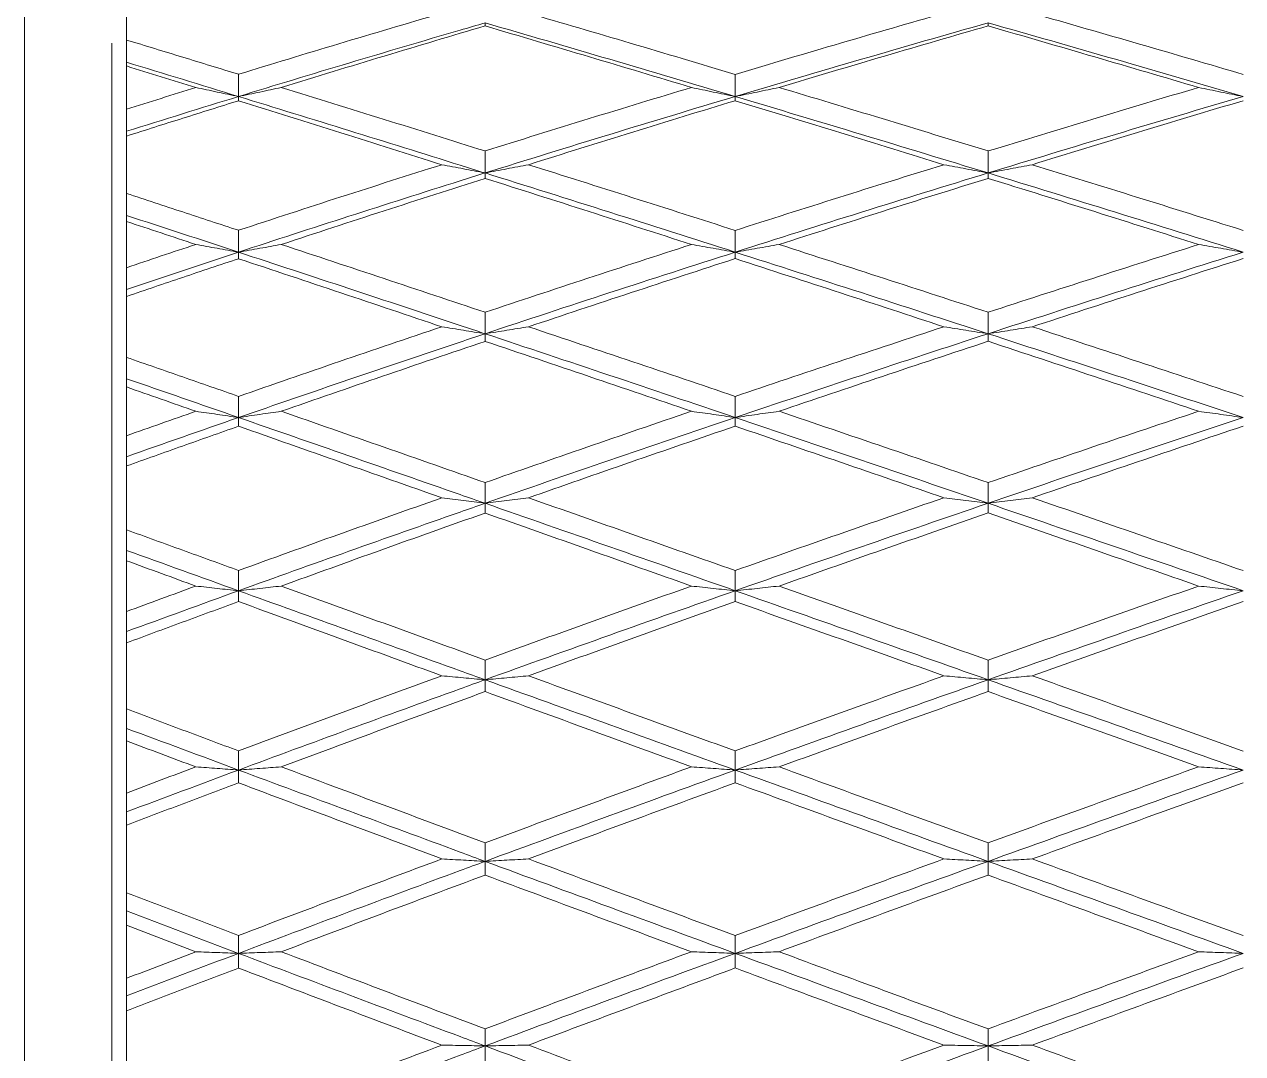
# Model space of a CAD drawing. Extents: x 6453 to 7582, y 0 to 827.
# Drawn here: x 6857.19 to 6869.11, y 218.1 to 228.17 of the extents above; entities that cross this region are included whole.
import ezdxf

# ---------------------------------------------------------------- set-up
doc = ezdxf.new("R2010")
doc.units = 0
doc.header["$LTSCALE"] = 30
doc.header["$MEASUREMENT"] = 0
doc.linetypes.add('CENTER', pattern=[2, 1.25, -0.25, 0.25, -0.25])
doc.layers.add('1', color=7, linetype='CONTINUOUS')
doc.layers.add('DEF_LAYER_ASSEM_MEMBER', color=7, linetype='CONTINUOUS')

msp = doc.modelspace()

# ---------------------------------------------------------------- linework, layer by layer
at = {"layer": '1', "color": 7, "linetype": 'Continuous', "lineweight": 18}
for p, q in [((6857.186, 199.763), (6857.186, 234.763)), ((6858.186, 234.763), (6858.186, 199.763)), ((6858.186, 228.014), (6858.186, 228.535)), ((6858.186, 227.337), (6858.186, 227.76)), ((6858.186, 226.512), (6858.186, 227.074)), ((6858.186, 225.786), (6858.186, 226.238)), ((6858.186, 224.908), (6858.186, 225.505)), ((6858.186, 224.142), (6858.186, 224.619)), ((6858.186, 223.221), (6858.186, 223.846)), ((6858.186, 222.422), (6858.186, 222.919)), ((6858.186, 221.468), (6858.186, 222.115)), ((6858.186, 220.646), (6858.186, 221.157)), ((6858.186, 219.67), (6858.186, 220.331)), ((6858.186, 218.833), (6858.186, 219.352)), ((6858.186, 217.845), (6858.186, 218.513))]:
    msp.add_line(p, q, dxfattribs=at)
msp.add_rational_spline([(6857.186, 199.463), (6857.186, 199.464), (6857.186, 217.264), (6857.186, 235.063), (6857.186, 235.063)], [1, 0.707115444156, 1, 0.707115444156, 1], degree=2, knots=[0, 0, 0, 0.5, 0.5, 1, 1, 1], dxfattribs=at)
for points in [[(6859.282, 227.679), (6859.605, 227.778), (6860.259, 227.977), (6860.931, 228.176), (6861.272, 228.276)], [(6862.12, 228.276), (6862.446, 228.181), (6863.111, 227.986), (6863.795, 227.782), (6864.143, 227.678)], [(6864.143, 227.678), (6864.49, 227.782), (6865.178, 227.985), (6865.852, 228.181), (6866.186, 228.276)], [(6867.051, 228.276), (6867.405, 228.175), (6868.104, 227.974), (6868.781, 227.776), (6869.114, 227.678)], [(6861.695, 228.152), (6861.37, 228.056), (6860.712, 227.86), (6860.04, 227.654), (6859.7, 227.55)], [(6861.695, 228.152), (6861.695, 228.157), (6861.695, 228.167), (6861.695, 228.177), (6861.695, 228.182)], [(6864.143, 227.461), (6863.322, 227.706), (6862.506, 227.947), (6861.695, 228.182)], [(6863.715, 227.55), (6863.386, 227.649), (6862.721, 227.848), (6862.04, 228.05), (6861.695, 228.152)], [(6866.618, 228.182), (6865.789, 227.947), (6864.964, 227.706), (6864.143, 227.461)], [(6866.618, 228.152), (6866.284, 228.056), (6865.609, 227.859), (6864.92, 227.654), (6864.572, 227.55)], [(6866.618, 228.182), (6866.618, 228.177), (6866.618, 228.167), (6866.618, 228.157), (6866.618, 228.152)], [(6869.114, 227.461), (6868.279, 227.706), (6867.447, 227.947), (6866.618, 228.182)], [(6868.679, 227.55), (6868.345, 227.648), (6867.668, 227.848), (6866.971, 228.05), (6866.618, 228.152)], [(6858.186, 227.796), (6858.186, 227.833), (6858.186, 227.905), (6858.186, 227.978), (6858.186, 228.014)], [(6858.186, 228.014), (6858.37, 227.958), (6858.737, 227.846), (6859.101, 227.734), (6859.282, 227.679)], [(6859.282, 227.461), (6858.915, 227.574), (6858.549, 227.686), (6858.186, 227.796)], [(6858.864, 227.55), (6858.752, 227.584), (6858.526, 227.654), (6858.299, 227.724), (6858.186, 227.76)], [(6859.282, 227.679), (6859.282, 227.642), (6859.282, 227.57), (6859.282, 227.498), (6859.282, 227.461)], [(6864.143, 227.678), (6864.143, 227.642), (6864.143, 227.57), (6864.143, 227.497), (6864.143, 227.461)], [(6858.186, 227.337), (6858.297, 227.373), (6858.523, 227.443), (6858.75, 227.514), (6858.864, 227.55)], [(6859.282, 227.461), (6859.212, 227.476), (6859.072, 227.505), (6858.933, 227.535), (6858.864, 227.55)], [(6859.282, 227.461), (6859.352, 227.476), (6859.492, 227.505), (6859.631, 227.535), (6859.7, 227.55)], [(6859.7, 227.55), (6860.038, 227.445), (6860.709, 227.237), (6861.368, 227.031), (6861.695, 226.928)], [(6861.695, 226.928), (6862.038, 227.036), (6862.717, 227.247), (6863.384, 227.45), (6863.715, 227.55)], [(6864.143, 227.461), (6864.071, 227.476), (6863.928, 227.505), (6863.786, 227.535), (6863.715, 227.55)], [(6864.143, 227.461), (6864.215, 227.476), (6864.358, 227.505), (6864.501, 227.535), (6864.572, 227.55)], [(6864.572, 227.55), (6864.904, 227.45), (6865.576, 227.247), (6866.268, 227.035), (6866.618, 226.928)], [(6866.618, 226.928), (6866.959, 227.032), (6867.643, 227.241), (6868.333, 227.447), (6868.679, 227.55)], [(6868.679, 227.55), (6868.751, 227.535), (6868.895, 227.505), (6869.041, 227.476), (6869.114, 227.461)], [(6859.282, 227.461), (6858.915, 227.349), (6858.549, 227.235), (6858.186, 227.121)], [(6859.282, 227.42), (6859.101, 227.363), (6858.738, 227.249), (6858.37, 227.133), (6858.186, 227.074)], [(6859.282, 227.42), (6859.282, 227.427), (6859.282, 227.441), (6859.282, 227.454), (6859.282, 227.461)], [(6861.272, 226.794), (6860.945, 226.898), (6860.287, 227.106), (6859.619, 227.315), (6859.282, 227.42)], [(6864.143, 227.461), (6863.322, 227.216), (6862.506, 226.967), (6861.695, 226.713)], [(6864.143, 227.42), (6863.812, 227.32), (6863.143, 227.115), (6862.463, 226.903), (6862.12, 226.794)], [(6864.143, 227.42), (6864.143, 227.427), (6864.143, 227.441), (6864.143, 227.454), (6864.143, 227.461)], [(6866.618, 226.713), (6865.789, 226.967), (6864.964, 227.216), (6864.143, 227.461)], [(6866.186, 226.794), (6865.854, 226.897), (6865.182, 227.104), (6864.492, 227.314), (6864.143, 227.42)], [(6869.114, 227.461), (6868.279, 227.216), (6867.447, 226.967), (6866.618, 226.713)], [(6869.114, 227.42), (6868.768, 227.317), (6868.078, 227.11), (6867.392, 226.9), (6867.051, 226.794)], [(6858.186, 227.121), (6858.186, 227.157), (6858.186, 227.229), (6858.186, 227.301), (6858.186, 227.337)], [(6858.186, 227.074), (6858.186, 227.081), (6858.186, 227.097), (6858.186, 227.113), (6858.186, 227.121)], [(6861.695, 226.928), (6861.695, 226.892), (6861.695, 226.82), (6861.695, 226.749), (6861.695, 226.713)], [(6866.618, 226.928), (6866.618, 226.892), (6866.618, 226.82), (6866.618, 226.749), (6866.618, 226.713)], [(6859.282, 226.152), (6859.619, 226.263), (6860.287, 226.481), (6860.945, 226.691), (6861.272, 226.794)], [(6861.695, 226.713), (6861.624, 226.726), (6861.483, 226.753), (6861.342, 226.781), (6861.272, 226.794)], [(6861.695, 226.713), (6861.766, 226.726), (6861.908, 226.753), (6862.049, 226.781), (6862.12, 226.794)], [(6862.12, 226.794), (6862.463, 226.686), (6863.143, 226.471), (6863.812, 226.257), (6864.143, 226.151)], [(6864.143, 226.151), (6864.478, 226.258), (6865.153, 226.473), (6865.84, 226.687), (6866.186, 226.794)], [(6866.618, 226.713), (6866.546, 226.726), (6866.401, 226.753), (6866.258, 226.781), (6866.186, 226.794)], [(6866.618, 226.713), (6866.691, 226.726), (6866.835, 226.753), (6866.979, 226.781), (6867.051, 226.794)], [(6867.051, 226.794), (6867.388, 226.69), (6868.068, 226.479), (6868.763, 226.261), (6869.114, 226.151)], [(6861.695, 226.66), (6861.695, 226.669), (6861.695, 226.687), (6861.695, 226.704), (6861.695, 226.713)], [(6864.143, 225.938), (6863.322, 226.201), (6862.506, 226.459), (6861.695, 226.713)], [(6866.618, 226.713), (6865.789, 226.459), (6864.964, 226.201), (6864.143, 225.938)], [(6866.618, 226.66), (6866.618, 226.669), (6866.618, 226.687), (6866.618, 226.704), (6866.618, 226.713)], [(6869.114, 225.938), (6868.279, 226.201), (6867.447, 226.459), (6866.618, 226.713)], [(6861.695, 226.66), (6861.368, 226.556), (6860.709, 226.344), (6860.038, 226.125), (6859.7, 226.013)], [(6863.715, 226.013), (6863.384, 226.12), (6862.717, 226.335), (6862.038, 226.551), (6861.695, 226.66)], [(6866.618, 226.66), (6866.271, 226.553), (6865.583, 226.337), (6864.907, 226.121), (6864.572, 226.013)], [(6868.679, 226.013), (6868.344, 226.119), (6867.666, 226.334), (6866.97, 226.551), (6866.618, 226.66)], [(6858.186, 226.297), (6858.186, 226.333), (6858.186, 226.405), (6858.186, 226.476), (6858.186, 226.512)], [(6858.186, 226.512), (6858.37, 226.452), (6858.737, 226.331), (6859.101, 226.211), (6859.282, 226.152)], [(6858.186, 226.238), (6858.186, 226.248), (6858.186, 226.268), (6858.186, 226.288), (6858.186, 226.297)], [(6859.282, 225.938), (6858.915, 226.059), (6858.549, 226.179), (6858.186, 226.297)], [(6858.864, 226.013), (6858.752, 226.051), (6858.526, 226.126), (6858.299, 226.201), (6858.186, 226.238)], [(6859.282, 226.152), (6859.282, 226.116), (6859.282, 226.045), (6859.282, 225.974), (6859.282, 225.938)], [(6864.143, 226.151), (6864.143, 226.116), (6864.143, 226.045), (6864.143, 225.974), (6864.143, 225.938)], [(6858.186, 225.786), (6858.299, 225.825), (6858.526, 225.901), (6858.752, 225.976), (6858.864, 226.013)], [(6859.282, 225.938), (6859.212, 225.951), (6859.072, 225.976), (6858.933, 226.001), (6858.864, 226.013)], [(6859.282, 225.938), (6859.352, 225.951), (6859.492, 225.976), (6859.631, 226.001), (6859.7, 226.013)], [(6859.7, 226.013), (6860.038, 225.902), (6860.709, 225.679), (6861.368, 225.459), (6861.695, 225.35)], [(6861.695, 225.35), (6862.028, 225.461), (6862.698, 225.683), (6863.374, 225.903), (6863.715, 226.013)], [(6864.143, 225.938), (6864.071, 225.951), (6863.928, 225.976), (6863.786, 226.001), (6863.715, 226.013)], [(6864.143, 225.938), (6864.215, 225.951), (6864.358, 225.976), (6864.501, 226.001), (6864.572, 226.013)], [(6864.572, 226.013), (6864.92, 225.901), (6865.609, 225.679), (6866.284, 225.459), (6866.618, 225.35)], [(6866.618, 225.35), (6866.958, 225.461), (6867.641, 225.682), (6868.332, 225.903), (6868.679, 226.013)], [(6869.114, 225.938), (6869.041, 225.951), (6868.895, 225.976), (6868.751, 226.001), (6868.679, 226.013)], [(6859.282, 225.938), (6858.915, 225.818), (6858.549, 225.696), (6858.186, 225.574)], [(6859.282, 225.874), (6859.101, 225.814), (6858.737, 225.692), (6858.37, 225.568), (6858.186, 225.505)], [(6859.282, 225.874), (6859.282, 225.885), (6859.282, 225.906), (6859.282, 225.928), (6859.282, 225.938)], [(6861.272, 225.208), (6860.945, 225.318), (6860.287, 225.539), (6859.619, 225.762), (6859.282, 225.874)], [(6864.143, 225.938), (6863.322, 225.676), (6862.506, 225.41), (6861.695, 225.14)], [(6864.143, 225.875), (6863.802, 225.764), (6863.124, 225.543), (6862.453, 225.32), (6862.12, 225.208)], [(6864.143, 225.875), (6864.143, 225.885), (6864.143, 225.907), (6864.143, 225.928), (6864.143, 225.938)], [(6866.618, 225.14), (6865.789, 225.41), (6864.964, 225.676), (6864.143, 225.938)], [(6866.186, 225.208), (6865.852, 225.318), (6865.178, 225.539), (6864.49, 225.762), (6864.143, 225.875)], [(6866.618, 225.14), (6867.447, 225.41), (6868.279, 225.676), (6869.114, 225.938)], [(6869.114, 225.875), (6868.767, 225.765), (6868.076, 225.543), (6867.391, 225.32), (6867.051, 225.208)], [(6858.186, 225.574), (6858.186, 225.609), (6858.186, 225.68), (6858.186, 225.751), (6858.186, 225.786)], [(6861.695, 225.35), (6861.695, 225.315), (6861.695, 225.245), (6861.695, 225.175), (6861.695, 225.14)], [(6866.618, 225.35), (6866.618, 225.315), (6866.618, 225.245), (6866.618, 225.175), (6866.618, 225.14)], [(6859.282, 224.527), (6859.61, 224.641), (6860.269, 224.869), (6860.936, 225.095), (6861.272, 225.208)], [(6861.695, 225.14), (6861.624, 225.151), (6861.483, 225.174), (6861.342, 225.197), (6861.272, 225.208)], [(6861.695, 225.14), (6861.766, 225.151), (6861.908, 225.174), (6862.049, 225.197), (6862.12, 225.208)], [(6861.695, 225.065), (6861.695, 225.078), (6861.695, 225.103), (6861.695, 225.128), (6861.695, 225.14)], [(6864.143, 224.32), (6863.322, 224.597), (6862.506, 224.87), (6861.695, 225.14)], [(6862.12, 225.208), (6862.463, 225.093), (6863.143, 224.865), (6863.812, 224.639), (6864.143, 224.527)], [(6864.143, 224.527), (6864.475, 224.639), (6865.147, 224.865), (6865.837, 225.093), (6866.186, 225.208)], [(6864.143, 224.32), (6864.964, 224.597), (6865.789, 224.87), (6866.618, 225.14)], [(6866.618, 225.14), (6866.546, 225.151), (6866.401, 225.174), (6866.258, 225.197), (6866.186, 225.208)], [(6866.618, 225.14), (6866.691, 225.151), (6866.835, 225.174), (6866.979, 225.197), (6867.051, 225.208)], [(6866.618, 225.066), (6866.618, 225.078), (6866.618, 225.103), (6866.618, 225.128), (6866.618, 225.14)], [(6869.114, 224.32), (6868.279, 224.597), (6867.447, 224.87), (6866.618, 225.14)], [(6867.051, 225.208), (6867.402, 225.093), (6868.097, 224.864), (6868.778, 224.638), (6869.114, 224.526)], [(6861.695, 225.065), (6861.359, 224.952), (6860.69, 224.724), (6860.029, 224.496), (6859.7, 224.381)], [(6863.715, 224.381), (6863.384, 224.494), (6862.716, 224.721), (6862.038, 224.95), (6861.695, 225.065)], [(6866.618, 225.066), (6866.269, 224.951), (6865.58, 224.722), (6864.905, 224.494), (6864.572, 224.381)], [(6868.679, 224.381), (6868.343, 224.494), (6867.663, 224.72), (6866.969, 224.95), (6866.618, 225.066)], [(6858.186, 224.7), (6858.186, 224.734), (6858.186, 224.804), (6858.186, 224.874), (6858.186, 224.908)], [(6858.186, 224.908), (6858.37, 224.844), (6858.737, 224.717), (6859.101, 224.59), (6859.282, 224.527)], [(6859.282, 224.32), (6858.915, 224.447), (6858.549, 224.574), (6858.186, 224.7)], [(6858.864, 224.381), (6858.752, 224.421), (6858.526, 224.5), (6858.299, 224.579), (6858.186, 224.619)], [(6859.282, 224.527), (6859.282, 224.493), (6859.282, 224.424), (6859.282, 224.355), (6859.282, 224.32)], [(6864.143, 224.32), (6864.143, 224.355), (6864.143, 224.423), (6864.143, 224.492), (6864.143, 224.527)], [(6858.186, 224.142), (6858.298, 224.182), (6858.524, 224.262), (6858.751, 224.341), (6858.864, 224.381)], [(6859.282, 224.32), (6858.915, 224.193), (6858.549, 224.065), (6858.186, 223.937)], [(6859.282, 224.32), (6859.212, 224.33), (6859.072, 224.351), (6858.933, 224.371), (6858.864, 224.381)], [(6859.282, 224.32), (6859.352, 224.33), (6859.492, 224.351), (6859.631, 224.371), (6859.7, 224.381)], [(6859.282, 224.235), (6859.282, 224.249), (6859.282, 224.277), (6859.282, 224.306), (6859.282, 224.32)], [(6859.7, 224.381), (6860.038, 224.263), (6860.708, 224.029), (6861.368, 223.798), (6861.695, 223.684)], [(6861.695, 223.684), (6862.023, 223.798), (6862.687, 224.029), (6863.369, 224.263), (6863.715, 224.381)], [(6861.695, 223.481), (6862.506, 223.764), (6863.322, 224.044), (6864.143, 224.32)], [(6863.715, 224.381), (6863.786, 224.371), (6863.928, 224.351), (6864.071, 224.33), (6864.143, 224.32)], [(6864.572, 224.381), (6864.501, 224.371), (6864.358, 224.351), (6864.215, 224.33), (6864.143, 224.32)], [(6864.143, 224.32), (6864.143, 224.306), (6864.143, 224.278), (6864.143, 224.249), (6864.143, 224.235)], [(6866.618, 223.481), (6865.789, 223.764), (6864.964, 224.044), (6864.143, 224.32)], [(6864.572, 224.381), (6864.92, 224.263), (6865.609, 224.029), (6866.284, 223.798), (6866.618, 223.683)], [(6866.618, 223.683), (6866.959, 223.8), (6867.643, 224.033), (6868.333, 224.265), (6868.679, 224.381)], [(6869.114, 224.32), (6868.279, 224.044), (6867.447, 223.764), (6866.618, 223.481)], [(6869.114, 224.32), (6869.041, 224.33), (6868.895, 224.351), (6868.751, 224.371), (6868.679, 224.381)], [(6859.282, 224.235), (6859.098, 224.17), (6858.731, 224.041), (6858.367, 223.911), (6858.186, 223.846)], [(6861.272, 223.535), (6860.945, 223.65), (6860.287, 223.882), (6859.618, 224.117), (6859.282, 224.235)], [(6864.143, 224.235), (6863.796, 224.117), (6863.112, 223.882), (6862.447, 223.65), (6862.12, 223.535)], [(6866.186, 223.535), (6865.852, 223.65), (6865.177, 223.882), (6864.49, 224.117), (6864.143, 224.235)], [(6869.114, 224.236), (6868.768, 224.119), (6868.078, 223.886), (6867.392, 223.652), (6867.051, 223.535)], [(6858.186, 223.937), (6858.186, 223.971), (6858.186, 224.039), (6858.186, 224.108), (6858.186, 224.142)], [(6861.695, 223.481), (6861.695, 223.515), (6861.695, 223.582), (6861.695, 223.65), (6861.695, 223.684)], [(6866.618, 223.481), (6866.618, 223.515), (6866.618, 223.582), (6866.618, 223.649), (6866.618, 223.683)], [(6859.282, 222.823), (6859.603, 222.94), (6860.257, 223.175), (6860.93, 223.414), (6861.272, 223.535)], [(6861.272, 223.535), (6861.342, 223.526), (6861.483, 223.508), (6861.624, 223.49), (6861.695, 223.481)], [(6862.12, 223.535), (6862.049, 223.526), (6861.908, 223.508), (6861.766, 223.49), (6861.695, 223.481)], [(6861.695, 223.481), (6861.695, 223.465), (6861.695, 223.433), (6861.695, 223.401), (6861.695, 223.385)], [(6864.143, 222.625), (6863.322, 222.913), (6862.506, 223.198), (6861.695, 223.481)], [(6862.12, 223.535), (6862.463, 223.414), (6863.143, 223.175), (6863.812, 222.939), (6864.143, 222.823)], [(6864.143, 222.823), (6864.476, 222.94), (6865.149, 223.176), (6865.838, 223.415), (6866.186, 223.535)], [(6866.618, 223.481), (6865.789, 223.198), (6864.964, 222.913), (6864.143, 222.625)], [(6866.186, 223.535), (6866.258, 223.526), (6866.401, 223.508), (6866.546, 223.49), (6866.618, 223.481)], [(6867.051, 223.535), (6866.979, 223.526), (6866.835, 223.508), (6866.691, 223.49), (6866.618, 223.481)], [(6866.618, 223.481), (6866.618, 223.465), (6866.618, 223.433), (6866.618, 223.402), (6866.618, 223.386)], [(6869.114, 222.625), (6868.279, 222.913), (6867.447, 223.198), (6866.618, 223.481)], [(6867.051, 223.535), (6867.402, 223.414), (6868.097, 223.174), (6868.777, 222.939), (6869.114, 222.822)], [(6861.695, 223.385), (6861.353, 223.265), (6860.678, 223.025), (6860.023, 222.788), (6859.7, 222.671)], [(6863.715, 222.671), (6863.384, 222.788), (6862.716, 223.025), (6862.038, 223.265), (6861.695, 223.385)], [(6866.618, 223.386), (6866.269, 223.265), (6865.578, 223.025), (6864.905, 222.789), (6864.572, 222.671)], [(6868.679, 222.671), (6868.343, 222.788), (6867.663, 223.024), (6866.969, 223.265), (6866.618, 223.386)], [(6858.186, 223.02), (6858.186, 223.054), (6858.186, 223.121), (6858.186, 223.188), (6858.186, 223.221)], [(6858.186, 223.221), (6858.37, 223.154), (6858.737, 223.021), (6859.101, 222.889), (6859.282, 222.823)], [(6858.186, 222.919), (6858.186, 222.936), (6858.186, 222.97), (6858.186, 223.003), (6858.186, 223.02)], [(6859.282, 222.625), (6858.915, 222.757), (6858.549, 222.889), (6858.186, 223.02)], [(6858.864, 222.671), (6858.752, 222.712), (6858.527, 222.794), (6858.299, 222.877), (6858.186, 222.919)], [(6859.282, 222.625), (6859.282, 222.658), (6859.282, 222.724), (6859.282, 222.79), (6859.282, 222.823)], [(6864.143, 222.625), (6864.143, 222.658), (6864.143, 222.724), (6864.143, 222.79), (6864.143, 222.823)], [(6858.186, 222.422), (6858.297, 222.463), (6858.522, 222.546), (6858.75, 222.629), (6858.864, 222.671)], [(6858.186, 222.226), (6858.549, 222.359), (6858.915, 222.492), (6859.282, 222.625)], [(6858.864, 222.671), (6858.933, 222.663), (6859.072, 222.648), (6859.212, 222.632), (6859.282, 222.625)], [(6859.7, 222.671), (6859.631, 222.663), (6859.492, 222.648), (6859.352, 222.632), (6859.282, 222.625)], [(6859.282, 222.625), (6859.282, 222.607), (6859.282, 222.572), (6859.282, 222.536), (6859.282, 222.519)], [(6859.7, 222.671), (6860.038, 222.549), (6860.708, 222.305), (6861.368, 222.066), (6861.695, 221.947)], [(6861.695, 221.947), (6862.027, 222.067), (6862.696, 222.308), (6863.374, 222.55), (6863.715, 222.671)], [(6864.143, 222.625), (6863.322, 222.337), (6862.506, 222.046), (6861.695, 221.754)], [(6863.715, 222.671), (6863.786, 222.663), (6863.928, 222.648), (6864.071, 222.632), (6864.143, 222.625)], [(6864.572, 222.671), (6864.501, 222.663), (6864.358, 222.648), (6864.215, 222.632), (6864.143, 222.625)], [(6864.143, 222.625), (6864.143, 222.607), (6864.143, 222.572), (6864.143, 222.537), (6864.143, 222.519)], [(6866.618, 221.754), (6865.789, 222.046), (6864.964, 222.337), (6864.143, 222.625)], [(6864.572, 222.671), (6864.92, 222.548), (6865.608, 222.305), (6866.284, 222.065), (6866.618, 221.946)], [(6866.618, 221.946), (6866.958, 222.067), (6867.64, 222.308), (6868.332, 222.55), (6868.679, 222.671)], [(6866.618, 221.754), (6867.447, 222.046), (6868.279, 222.337), (6869.114, 222.625)], [(6868.679, 222.671), (6868.751, 222.663), (6868.895, 222.648), (6869.041, 222.632), (6869.114, 222.625)], [(6859.282, 222.519), (6859.096, 222.451), (6858.727, 222.316), (6858.365, 222.182), (6858.186, 222.115)], [(6861.272, 221.793), (6860.948, 221.911), (6860.293, 222.15), (6859.622, 222.395), (6859.282, 222.519)], [(6864.143, 222.519), (6863.801, 222.398), (6863.121, 222.155), (6862.452, 221.913), (6862.12, 221.793)], [(6866.186, 221.793), (6865.852, 221.912), (6865.177, 222.152), (6864.49, 222.396), (6864.143, 222.519)], [(6869.114, 222.52), (6868.767, 222.399), (6868.077, 222.156), (6867.392, 221.914), (6867.051, 221.793)], [(6858.186, 222.226), (6858.186, 222.259), (6858.186, 222.324), (6858.186, 222.389), (6858.186, 222.422)], [(6858.186, 222.115), (6858.186, 222.134), (6858.186, 222.171), (6858.186, 222.208), (6858.186, 222.226)], [(6861.695, 221.947), (6861.695, 221.915), (6861.695, 221.85), (6861.695, 221.786), (6861.695, 221.754)], [(6866.618, 221.754), (6866.618, 221.786), (6866.618, 221.85), (6866.618, 221.914), (6866.618, 221.946)], [(6859.282, 221.058), (6859.609, 221.18), (6860.267, 221.425), (6860.935, 221.67), (6861.272, 221.793)], [(6861.695, 221.754), (6861.624, 221.76), (6861.483, 221.773), (6861.342, 221.786), (6861.272, 221.793)], [(6861.695, 221.754), (6861.766, 221.76), (6861.908, 221.773), (6862.049, 221.786), (6862.12, 221.793)], [(6862.12, 221.793), (6862.463, 221.668), (6863.143, 221.421), (6863.812, 221.178), (6864.143, 221.058)], [(6864.143, 221.058), (6864.471, 221.177), (6865.14, 221.419), (6865.833, 221.667), (6866.186, 221.793)], [(6866.186, 221.793), (6866.258, 221.786), (6866.401, 221.773), (6866.546, 221.76), (6866.618, 221.754)], [(6867.051, 221.793), (6866.979, 221.786), (6866.835, 221.773), (6866.691, 221.76), (6866.618, 221.754)], [(6867.051, 221.793), (6867.402, 221.668), (6868.097, 221.42), (6868.777, 221.177), (6869.114, 221.057)], [(6861.695, 221.638), (6861.695, 221.657), (6861.695, 221.696), (6861.695, 221.735), (6861.695, 221.754)], [(6864.143, 220.871), (6863.322, 221.167), (6862.506, 221.461), (6861.695, 221.754)], [(6864.143, 220.871), (6864.964, 221.167), (6865.789, 221.461), (6866.618, 221.754)], [(6866.618, 221.754), (6866.618, 221.735), (6866.618, 221.696), (6866.618, 221.658), (6866.618, 221.639)], [(6869.114, 220.871), (6868.279, 221.167), (6867.447, 221.461), (6866.618, 221.754)], [(6861.695, 221.638), (6861.357, 221.515), (6860.687, 221.269), (6860.028, 221.024), (6859.7, 220.902)], [(6863.715, 220.902), (6863.388, 221.021), (6862.724, 221.263), (6862.041, 221.512), (6861.695, 221.638)], [(6866.618, 221.639), (6866.265, 221.513), (6865.571, 221.264), (6864.901, 221.021), (6864.572, 220.902)], [(6868.679, 220.902), (6868.343, 221.022), (6867.663, 221.266), (6866.969, 221.513), (6866.618, 221.639)], [(6858.186, 221.278), (6858.186, 221.31), (6858.186, 221.373), (6858.186, 221.437), (6858.186, 221.468)], [(6858.186, 221.468), (6858.37, 221.399), (6858.736, 221.262), (6859.1, 221.126), (6859.282, 221.058)], [(6858.186, 221.157), (6858.186, 221.177), (6858.186, 221.217), (6858.186, 221.258), (6858.186, 221.278)], [(6859.282, 220.871), (6858.915, 221.007), (6858.549, 221.143), (6858.186, 221.278)], [(6858.864, 220.902), (6858.752, 220.944), (6858.526, 221.028), (6858.299, 221.114), (6858.186, 221.157)], [(6859.282, 221.058), (6859.282, 221.027), (6859.282, 220.964), (6859.282, 220.902), (6859.282, 220.871)], [(6864.143, 221.058), (6864.143, 221.026), (6864.143, 220.964), (6864.143, 220.902), (6864.143, 220.871)], [(6858.186, 220.646), (6858.298, 220.689), (6858.524, 220.774), (6858.75, 220.859), (6858.864, 220.902)], [(6859.282, 220.871), (6858.915, 220.734), (6858.549, 220.598), (6858.186, 220.461)], [(6859.282, 220.871), (6859.212, 220.876), (6859.072, 220.886), (6858.933, 220.897), (6858.864, 220.902)], [(6859.282, 220.871), (6859.352, 220.876), (6859.492, 220.886), (6859.631, 220.897), (6859.7, 220.902)], [(6859.282, 220.745), (6859.282, 220.766), (6859.282, 220.808), (6859.282, 220.85), (6859.282, 220.871)], [(6859.7, 220.902), (6860.038, 220.776), (6860.708, 220.526), (6861.368, 220.28), (6861.695, 220.159)], [(6861.695, 220.159), (6862.025, 220.281), (6862.691, 220.527), (6863.371, 220.776), (6863.715, 220.902)], [(6861.695, 219.977), (6862.506, 220.276), (6863.322, 220.574), (6864.143, 220.871)], [(6864.143, 220.871), (6864.071, 220.876), (6863.928, 220.886), (6863.786, 220.897), (6863.715, 220.902)], [(6864.143, 220.871), (6864.215, 220.876), (6864.358, 220.886), (6864.501, 220.897), (6864.572, 220.902)], [(6864.143, 220.746), (6864.143, 220.766), (6864.143, 220.808), (6864.143, 220.85), (6864.143, 220.871)], [(6866.618, 219.977), (6865.789, 220.276), (6864.964, 220.574), (6864.143, 220.871)], [(6864.572, 220.902), (6864.92, 220.775), (6865.608, 220.525), (6866.284, 220.28), (6866.618, 220.158)], [(6866.618, 220.158), (6866.956, 220.281), (6867.637, 220.528), (6868.33, 220.777), (6868.679, 220.902)], [(6869.114, 220.871), (6868.279, 220.574), (6867.447, 220.276), (6866.618, 219.977)], [(6868.679, 220.902), (6868.751, 220.897), (6868.895, 220.886), (6869.041, 220.876), (6869.114, 220.871)], [(6859.282, 220.745), (6859.097, 220.676), (6858.73, 220.538), (6858.366, 220.4), (6858.186, 220.331)], [(6861.272, 220.001), (6860.948, 220.122), (6860.293, 220.366), (6859.621, 220.618), (6859.282, 220.745)], [(6864.143, 220.746), (6863.798, 220.62), (6863.115, 220.37), (6862.449, 220.123), (6862.12, 220.001)], [(6866.186, 220.001), (6865.856, 220.121), (6865.185, 220.366), (6864.494, 220.618), (6864.143, 220.746)], [(6869.114, 220.746), (6868.777, 220.625), (6868.097, 220.38), (6867.402, 220.129), (6867.051, 220.001)], [(6858.186, 220.461), (6858.186, 220.492), (6858.186, 220.553), (6858.186, 220.615), (6858.186, 220.646)], [(6858.186, 220.331), (6858.186, 220.353), (6858.186, 220.396), (6858.186, 220.439), (6858.186, 220.461)], [(6861.695, 220.159), (6861.695, 220.128), (6861.695, 220.068), (6861.695, 220.008), (6861.695, 219.977)], [(6866.618, 220.158), (6866.618, 220.128), (6866.618, 220.068), (6866.618, 220.008), (6866.618, 219.977)], [(6859.282, 219.252), (6859.606, 219.375), (6860.261, 219.623), (6860.932, 219.874), (6861.272, 220.001)], [(6861.695, 219.977), (6861.624, 219.981), (6861.483, 219.989), (6861.342, 219.997), (6861.272, 220.001)], [(6861.695, 219.977), (6861.766, 219.981), (6861.908, 219.989), (6862.049, 219.997), (6862.12, 220.001)], [(6862.12, 220.001), (6862.462, 219.874), (6863.143, 219.621), (6863.811, 219.374), (6864.143, 219.251)], [(6864.143, 219.251), (6864.476, 219.374), (6865.15, 219.622), (6865.838, 219.874), (6866.186, 220.001)], [(6866.618, 219.977), (6866.546, 219.981), (6866.401, 219.989), (6866.258, 219.997), (6866.186, 220.001)], [(6866.618, 219.977), (6866.691, 219.981), (6866.835, 219.989), (6866.979, 219.997), (6867.051, 220.001)], [(6867.051, 220.001), (6867.402, 219.873), (6868.097, 219.62), (6868.777, 219.373), (6869.114, 219.251)], [(6861.695, 219.843), (6861.695, 219.865), (6861.695, 219.91), (6861.695, 219.955), (6861.695, 219.977)], [(6864.143, 219.077), (6863.322, 219.378), (6862.506, 219.678), (6861.695, 219.977)], [(6866.618, 219.977), (6865.789, 219.678), (6864.964, 219.378), (6864.143, 219.077)], [(6866.618, 219.843), (6866.618, 219.866), (6866.618, 219.91), (6866.618, 219.955), (6866.618, 219.977)], [(6869.114, 219.077), (6868.279, 219.378), (6867.447, 219.678), (6866.618, 219.977)], [(6861.695, 219.843), (6861.354, 219.716), (6860.68, 219.464), (6860.024, 219.215), (6859.7, 219.093)], [(6863.715, 219.093), (6863.387, 219.214), (6862.723, 219.461), (6862.041, 219.714), (6861.695, 219.843)], [(6866.618, 219.843), (6866.276, 219.719), (6865.592, 219.469), (6864.912, 219.218), (6864.572, 219.093)], [(6868.679, 219.093), (6868.346, 219.214), (6867.669, 219.46), (6866.972, 219.714), (6866.618, 219.843)], [(6858.186, 219.492), (6858.186, 219.521), (6858.186, 219.581), (6858.186, 219.64), (6858.186, 219.67)], [(6858.186, 219.67), (6858.371, 219.599), (6858.738, 219.459), (6859.101, 219.32), (6859.282, 219.252)], [(6858.186, 219.352), (6858.186, 219.375), (6858.186, 219.422), (6858.186, 219.468), (6858.186, 219.492)], [(6859.282, 219.077), (6858.915, 219.215), (6858.549, 219.354), (6858.186, 219.492)], [(6858.864, 219.093), (6858.752, 219.135), (6858.526, 219.221), (6858.299, 219.308), (6858.186, 219.352)], [(6859.282, 219.077), (6859.282, 219.106), (6859.282, 219.164), (6859.282, 219.222), (6859.282, 219.252)], [(6864.143, 219.251), (6864.143, 219.222), (6864.143, 219.164), (6864.143, 219.106), (6864.143, 219.077)], [(6858.186, 218.833), (6858.298, 218.876), (6858.523, 218.962), (6858.75, 219.049), (6858.864, 219.093)], [(6858.186, 218.661), (6858.549, 218.8), (6858.915, 218.938), (6859.282, 219.077)], [(6858.864, 219.093), (6858.933, 219.09), (6859.072, 219.085), (6859.212, 219.079), (6859.282, 219.077)], [(6859.7, 219.093), (6859.631, 219.09), (6859.492, 219.085), (6859.352, 219.079), (6859.282, 219.077)], [(6859.282, 219.077), (6859.282, 219.053), (6859.282, 219.005), (6859.282, 218.957), (6859.282, 218.933)], [(6859.7, 219.093), (6860.042, 218.963), (6860.715, 218.708), (6861.372, 218.46), (6861.695, 218.339)], [(6861.695, 218.339), (6862.024, 218.462), (6862.689, 218.711), (6863.37, 218.965), (6863.715, 219.093)], [(6864.143, 219.077), (6863.322, 218.776), (6862.506, 218.474), (6861.695, 218.171)], [(6864.143, 219.077), (6864.071, 219.079), (6863.928, 219.085), (6863.786, 219.09), (6863.715, 219.093)], [(6864.143, 219.077), (6864.215, 219.079), (6864.358, 219.085), (6864.501, 219.09), (6864.572, 219.093)], [(6866.618, 218.171), (6865.789, 218.474), (6864.964, 218.776), (6864.143, 219.077)], [(6864.143, 218.934), (6864.143, 218.958), (6864.143, 219.005), (6864.143, 219.053), (6864.143, 219.077)], [(6864.572, 219.093), (6864.919, 218.964), (6865.608, 218.71), (6866.284, 218.461), (6866.618, 218.338)], [(6866.618, 218.338), (6866.969, 218.467), (6867.663, 218.722), (6868.343, 218.97), (6868.679, 219.093)], [(6869.114, 219.077), (6868.279, 218.776), (6867.447, 218.474), (6866.618, 218.171)], [(6869.114, 219.077), (6869.041, 219.079), (6868.895, 219.085), (6868.751, 219.09), (6868.679, 219.093)], [(6859.282, 218.933), (6859.096, 218.863), (6858.728, 218.722), (6858.365, 218.583), (6858.186, 218.513)], [(6861.272, 218.179), (6860.948, 218.301), (6860.291, 218.549), (6859.621, 218.804), (6859.282, 218.933)], [(6864.143, 218.934), (6863.802, 218.807), (6863.124, 218.555), (6862.453, 218.304), (6862.12, 218.179)], [(6866.186, 218.179), (6865.855, 218.301), (6865.184, 218.549), (6864.493, 218.804), (6864.143, 218.934)], [(6869.114, 218.934), (6868.777, 218.812), (6868.097, 218.563), (6867.402, 218.308), (6867.051, 218.179)], [(6858.186, 218.661), (6858.186, 218.69), (6858.186, 218.747), (6858.186, 218.804), (6858.186, 218.833)], [(6858.186, 218.513), (6858.186, 218.538), (6858.186, 218.587), (6858.186, 218.636), (6858.186, 218.661)], [(6861.695, 218.339), (6861.695, 218.311), (6861.695, 218.255), (6861.695, 218.199), (6861.695, 218.171)], [(6866.618, 218.338), (6866.618, 218.31), (6866.618, 218.255), (6866.618, 218.199), (6866.618, 218.171)], [(6859.282, 217.423), (6859.605, 217.547), (6860.259, 217.796), (6860.932, 218.051), (6861.272, 218.179)], [(6861.695, 218.171), (6861.624, 218.173), (6861.483, 218.175), (6861.342, 218.178), (6861.272, 218.179)], [(6861.695, 218.171), (6861.766, 218.173), (6861.908, 218.175), (6862.049, 218.178), (6862.12, 218.179)], [(6861.695, 218.02), (6861.695, 218.045), (6861.695, 218.096), (6861.695, 218.146), (6861.695, 218.171)], [(6864.143, 217.263), (6863.322, 217.566), (6862.506, 217.869), (6861.695, 218.171)], [(6862.12, 218.179), (6862.467, 218.049), (6863.151, 217.792), (6863.816, 217.545), (6864.143, 217.423)], [(6864.143, 217.423), (6864.49, 217.552), (6865.177, 217.807), (6865.852, 218.056), (6866.186, 218.179)], [(6866.618, 218.171), (6865.789, 217.869), (6864.964, 217.566), (6864.143, 217.263)], [(6866.618, 218.171), (6866.546, 218.173), (6866.401, 218.175), (6866.258, 218.178), (6866.186, 218.179)], [(6866.618, 218.171), (6866.691, 218.173), (6866.835, 218.175), (6866.979, 218.178), (6867.051, 218.179)], [(6866.618, 218.02), (6866.618, 218.045), (6866.618, 218.096), (6866.618, 218.146), (6866.618, 218.171)], [(6869.114, 217.263), (6868.279, 217.566), (6867.447, 217.869), (6866.618, 218.171)], [(6867.051, 218.179), (6867.402, 218.05), (6868.097, 217.795), (6868.777, 217.546), (6869.114, 217.422)]]:
    msp.add_open_spline(points, degree=3, dxfattribs=at)
for points, knots in [([(6861.695, 228.182), (6861.614, 228.158), (6860.804, 227.922), (6859.999, 227.682), (6859.282, 227.461)], [0, 0, 0, 0, 0.100726, 1, 1, 1, 1]), ([(6861.695, 226.713), (6861.614, 226.738), (6860.804, 226.992), (6859.999, 227.241), (6859.282, 227.461)], [0, 0, 0, 0, 0.100726, 1, 1, 1, 1]), ([(6861.695, 226.713), (6861.614, 226.687), (6860.804, 226.433), (6859.999, 226.174), (6859.282, 225.938)], [0, 0, 0, 0, 0.100726, 1, 1, 1, 1]), ([(6861.695, 225.14), (6861.614, 225.167), (6860.804, 225.437), (6859.999, 225.702), (6859.282, 225.938)], [0, 0, 0, 0, 0.100726, 1, 1, 1, 1]), ([(6861.695, 225.14), (6861.614, 225.113), (6860.804, 224.843), (6859.999, 224.569), (6859.282, 224.32)], [0, 0, 0, 0, 0.100726, 1, 1, 1, 1]), ([(6861.695, 223.481), (6861.614, 223.509), (6860.804, 223.792), (6859.999, 224.071), (6859.282, 224.32)], [0, 0, 0, 0, 0.100726, 1, 1, 1, 1]), ([(6859.282, 222.625), (6859.999, 222.884), (6860.804, 223.17), (6861.614, 223.452), (6861.695, 223.481)], [0, 0, 0, 0, 0.899274, 1, 1, 1, 1]), ([(6861.695, 221.754), (6861.614, 221.783), (6860.804, 222.076), (6859.999, 222.366), (6859.282, 222.625)], [0, 0, 0, 0, 0.100726, 1, 1, 1, 1]), ([(6861.695, 221.754), (6861.614, 221.724), (6860.804, 221.432), (6859.999, 221.137), (6859.282, 220.871)], [0, 0, 0, 0, 0.100726, 1, 1, 1, 1]), ([(6861.695, 219.977), (6861.614, 220.008), (6860.804, 220.307), (6859.999, 220.604), (6859.282, 220.871)], [0, 0, 0, 0, 0.100726, 1, 1, 1, 1]), ([(6859.282, 219.077), (6859.999, 219.348), (6860.804, 219.648), (6861.614, 219.947), (6861.695, 219.977)], [0, 0, 0, 0, 0.899274, 1, 1, 1, 1]), ([(6861.695, 218.171), (6861.614, 218.202), (6860.804, 218.504), (6859.999, 218.806), (6859.282, 219.077)], [0, 0, 0, 0, 0.100726, 1, 1, 1, 1]), ([(6861.695, 218.171), (6861.614, 218.141), (6860.804, 217.838), (6859.999, 217.536), (6859.282, 217.263)], [0, 0, 0, 0, 0.100726, 1, 1, 1, 1])]:
    msp.add_open_spline(points, degree=3, knots=knots, dxfattribs=at)
at = {"layer": 'DEF_LAYER_ASSEM_MEMBER', "color": 1, "linetype": 'CENTER', "lineweight": 5}
msp.add_line((6858.042, 227.984), (6858.042, 149.846), dxfattribs=at)

doc.saveas('drawing.dxf')
